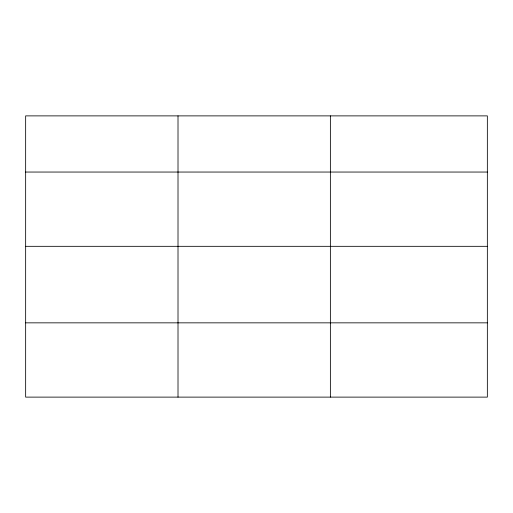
<?xml version="1.0" encoding="UTF-8"?>
<svg xmlns="http://www.w3.org/2000/svg" width="513" height="513" viewBox="0 0 513 513"><rect width="100%" height="100%" fill="white"/><g stroke="black" fill="none" stroke-linecap="round" stroke-linejoin="round"><path stroke-width="0.77" d="M487.35 246.323L487.35 115.88L25.65 115.88L25.65 397.12L487.35 397.12L487.35 246.323L25.65 246.323M25.65 172.047L487.35 172.047M25.65 322.844L487.35 322.844M330.372 115.88L330.372 397.12M178.011 115.88L178.011 397.12"/></g></svg>
